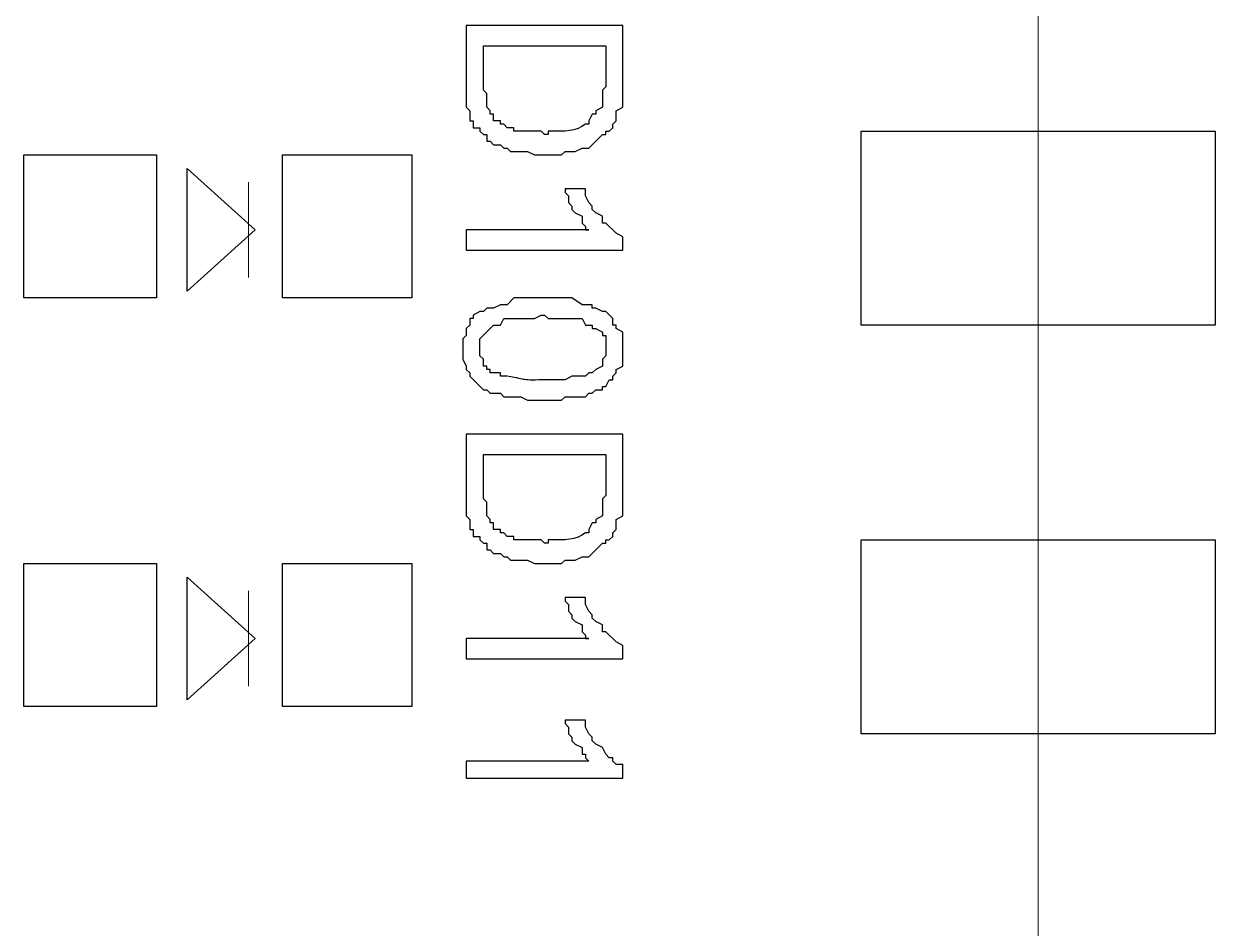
# Model space of a CAD drawing. Header units: millimetres. Extents: x -3 to 153, y 27 to 116.
# Drawn here: x 45.17 to 52.57, y 66.4 to 72.02 of the extents above; entities that cross this region are included whole.
import ezdxf

# ---------------------------------------------------------------- set-up
doc = ezdxf.new("R2010")
doc.units = ezdxf.units.MM
doc.header["$MEASUREMENT"] = 0
doc.layers.add('layer 1', color=7, linetype='Continuous')

msp = doc.modelspace()

# ---------------------------------------------------------------- linework, layer by layer
at = {"layer": 'layer 1', "color": 0, "lineweight": 20}
msp.add_open_spline([(51.4728, 46.6325), (51.4728, 46.6325), (51.4728, 87.2514), (51.4728, 87.2514)], degree=3, dxfattribs=at)
at = {"layer": 'layer 1', "color": 0}
for points, knots in [([(47.9168, 72.0114), (47.9168, 72.0114), (48.8904, 72.0114), (48.8904, 72.0114), (48.8904, 72.0114), (48.8904, 72.0114), (48.8904, 71.6727), (48.8904, 71.6727), (48.8904, 71.6727), (48.8904, 71.6233), (48.8904, 71.5739), (48.8904, 71.5245), (48.8904, 71.5245), (48.8904, 71.5245), (48.8904, 71.5034), (48.8904, 71.5034), (48.8904, 71.5034), (48.8904, 71.5034), (48.8481, 71.4822), (48.8481, 71.4822), (48.8481, 71.4822), (48.8481, 71.4822), (48.8481, 71.4187), (48.8481, 71.4187), (48.8481, 71.4187), (48.8481, 71.4187), (48.8269, 71.3975), (48.8269, 71.3975), (48.8269, 71.3975), (48.8269, 71.3975), (48.8269, 71.3764), (48.8269, 71.3764), (48.8269, 71.3764), (48.8269, 71.3764), (48.8058, 71.3552), (48.8058, 71.3552), (48.8058, 71.3552), (48.8058, 71.3552), (48.7846, 71.3552), (48.7846, 71.3552), (48.7846, 71.3552), (48.7846, 71.3552), (48.7846, 71.334), (48.7846, 71.334), (48.7846, 71.334), (48.7846, 71.334), (48.7634, 71.334), (48.7634, 71.334), (48.7634, 71.334), (48.7634, 71.334), (48.6788, 71.2494), (48.6788, 71.2494), (48.6788, 71.2494), (48.6788, 71.2494), (48.6364, 71.2494), (48.6364, 71.2494), (48.6364, 71.2494), (48.6364, 71.2494), (48.5941, 71.2282), (48.5941, 71.2282), (48.5941, 71.2282), (48.5941, 71.2282), (48.5306, 71.2282), (48.5306, 71.2282), (48.5306, 71.2282), (48.5306, 71.2282), (48.5094, 71.207), (48.5094, 71.207), (48.5094, 71.207), (48.5094, 71.207), (48.3401, 71.207), (48.3401, 71.207), (48.3401, 71.207), (48.3401, 71.207), (48.2978, 71.2282), (48.2978, 71.2282), (48.2978, 71.2282), (48.2978, 71.2282), (48.1919, 71.2282), (48.1919, 71.2282), (48.1919, 71.2282), (48.1919, 71.2282), (48.1708, 71.2494), (48.1708, 71.2494), (48.1708, 71.2494), (48.1708, 71.2494), (48.1496, 71.2494), (48.1496, 71.2494), (48.1496, 71.2494), (48.1496, 71.2494), (48.1284, 71.2705), (48.1284, 71.2705), (48.1284, 71.2705), (48.1284, 71.2705), (48.0861, 71.2705), (48.0861, 71.2705), (48.0861, 71.2705), (48.0861, 71.2705), (48.0649, 71.2917), (48.0649, 71.2917), (48.0649, 71.2917), (48.0649, 71.2917), (48.0438, 71.2917), (48.0438, 71.2917), (48.0438, 71.2917), (48.0438, 71.2917), (48.0438, 71.334), (48.0438, 71.334), (48.0438, 71.334), (48.0438, 71.334), (48.0226, 71.334), (48.0226, 71.334), (48.0226, 71.334), (48.0226, 71.334), (48.0014, 71.3552), (48.0014, 71.3552), (48.0014, 71.3552), (48.0014, 71.3552), (48.0014, 71.3764), (48.0014, 71.3764), (48.0014, 71.3764), (48.0014, 71.3764), (47.9591, 71.3764), (47.9591, 71.3764), (47.9591, 71.3764), (47.9591, 71.3764), (47.9591, 71.4187), (47.9591, 71.4187), (47.9591, 71.4187), (47.9591, 71.4187), (47.9379, 71.4187), (47.9379, 71.4187), (47.9379, 71.4187), (47.9379, 71.4187), (47.9379, 71.4822), (47.9379, 71.4822), (47.9379, 71.4822), (47.9379, 71.4822), (47.9168, 71.5034), (47.9168, 71.5034), (47.9168, 71.5034), (47.9168, 71.5034), (47.9168, 71.6515), (47.9168, 71.6515), (47.9168, 71.6515), (47.9168, 71.6515), (47.9168, 72.0114), (47.9168, 72.0114)], [0, 0, 0, 0, 0.026316, 0.026316, 0.026316, 0.026316, 0.052632, 0.052632, 0.052632, 0.052632, 0.078947, 0.078947, 0.078947, 0.078947, 0.105263, 0.105263, 0.105263, 0.105263, 0.131579, 0.131579, 0.131579, 0.131579, 0.157895, 0.157895, 0.157895, 0.157895, 0.184211, 0.184211, 0.184211, 0.184211, 0.210526, 0.210526, 0.210526, 0.210526, 0.236842, 0.236842, 0.236842, 0.236842, 0.263158, 0.263158, 0.263158, 0.263158, 0.289474, 0.289474, 0.289474, 0.289474, 0.315789, 0.315789, 0.315789, 0.315789, 0.342105, 0.342105, 0.342105, 0.342105, 0.368421, 0.368421, 0.368421, 0.368421, 0.394737, 0.394737, 0.394737, 0.394737, 0.421053, 0.421053, 0.421053, 0.421053, 0.447368, 0.447368, 0.447368, 0.447368, 0.473684, 0.473684, 0.473684, 0.473684, 0.5, 0.5, 0.5, 0.5, 0.526316, 0.526316, 0.526316, 0.526316, 0.552632, 0.552632, 0.552632, 0.552632, 0.578947, 0.578947, 0.578947, 0.578947, 0.605263, 0.605263, 0.605263, 0.605263, 0.631579, 0.631579, 0.631579, 0.631579, 0.657895, 0.657895, 0.657895, 0.657895, 0.684211, 0.684211, 0.684211, 0.684211, 0.710526, 0.710526, 0.710526, 0.710526, 0.736842, 0.736842, 0.736842, 0.736842, 0.763158, 0.763158, 0.763158, 0.763158, 0.789474, 0.789474, 0.789474, 0.789474, 0.815789, 0.815789, 0.815789, 0.815789, 0.842105, 0.842105, 0.842105, 0.842105, 0.868421, 0.868421, 0.868421, 0.868421, 0.894737, 0.894737, 0.894737, 0.894737, 0.921053, 0.921053, 0.921053, 0.921053, 0.947368, 0.947368, 0.947368, 0.947368, 1, 1, 1, 1]), ([(48.0226, 71.8844), (48.0226, 71.8844), (48.0226, 71.6092), (48.0226, 71.6092), (48.0226, 71.6092), (48.0226, 71.6092), (48.0438, 71.588), (48.0438, 71.588), (48.0438, 71.588), (48.0438, 71.588), (48.0438, 71.5034), (48.0438, 71.5034), (48.0438, 71.5034), (48.0438, 71.5034), (48.0649, 71.4822), (48.0649, 71.4822), (48.0649, 71.4822), (48.0649, 71.4822), (48.0649, 71.461), (48.0649, 71.461), (48.0649, 71.461), (48.0649, 71.461), (48.0861, 71.461), (48.0861, 71.461), (48.0861, 71.461), (48.0861, 71.461), (48.0861, 71.4187), (48.0861, 71.4187), (48.0861, 71.4187), (48.0861, 71.4187), (48.1284, 71.4187), (48.1284, 71.4187), (48.1284, 71.4187), (48.1284, 71.4187), (48.1284, 71.3975), (48.1284, 71.3975), (48.1284, 71.3975), (48.1284, 71.3975), (48.1496, 71.3975), (48.1496, 71.3975), (48.1496, 71.3975), (48.1496, 71.3975), (48.1708, 71.3764), (48.1708, 71.3764), (48.1708, 71.3764), (48.1708, 71.3764), (48.2131, 71.3764), (48.2131, 71.3764), (48.2131, 71.3764), (48.2131, 71.3764), (48.2131, 71.3552), (48.2131, 71.3552), (48.2131, 71.3552), (48.2131, 71.3552), (48.3824, 71.3552), (48.3824, 71.3552), (48.3824, 71.3552), (48.3824, 71.3552), (48.4036, 71.334), (48.4036, 71.334), (48.4036, 71.334), (48.4036, 71.334), (48.4248, 71.334), (48.4248, 71.334), (48.4248, 71.334), (48.4248, 71.334), (48.4248, 71.3552), (48.4248, 71.3552), (48.4248, 71.3552), (48.4248, 71.3552), (48.4459, 71.3552), (48.4459, 71.3552), (48.4459, 71.3552), (48.5221, 71.3524), (48.6012, 71.3534), (48.6576, 71.3975), (48.6576, 71.3975), (48.6576, 71.3975), (48.6788, 71.3975), (48.6788, 71.3975), (48.6788, 71.3975), (48.6788, 71.3975), (48.6788, 71.4187), (48.6788, 71.4187), (48.6788, 71.4187), (48.6788, 71.4187), (48.6999, 71.461), (48.6999, 71.461), (48.6999, 71.461), (48.6999, 71.461), (48.7211, 71.461), (48.7211, 71.461), (48.7211, 71.461), (48.7211, 71.461), (48.7211, 71.4822), (48.7211, 71.4822), (48.7211, 71.4822), (48.7211, 71.4822), (48.7634, 71.5034), (48.7634, 71.5034), (48.7634, 71.5034), (48.7634, 71.5034), (48.7634, 71.6092), (48.7634, 71.6092), (48.7634, 71.6092), (48.7634, 71.6092), (48.7846, 71.6304), (48.7846, 71.6304), (48.7846, 71.6304), (48.7846, 71.6304), (48.7846, 71.8844), (48.7846, 71.8844), (48.7846, 71.8844), (48.7846, 71.8844), (48.0226, 71.8844), (48.0226, 71.8844)], [0, 0, 0, 0, 0.033333, 0.033333, 0.033333, 0.033333, 0.066667, 0.066667, 0.066667, 0.066667, 0.1, 0.1, 0.1, 0.1, 0.133333, 0.133333, 0.133333, 0.133333, 0.166667, 0.166667, 0.166667, 0.166667, 0.2, 0.2, 0.2, 0.2, 0.233333, 0.233333, 0.233333, 0.233333, 0.266667, 0.266667, 0.266667, 0.266667, 0.3, 0.3, 0.3, 0.3, 0.333333, 0.333333, 0.333333, 0.333333, 0.366667, 0.366667, 0.366667, 0.366667, 0.4, 0.4, 0.4, 0.4, 0.433333, 0.433333, 0.433333, 0.433333, 0.466667, 0.466667, 0.466667, 0.466667, 0.5, 0.5, 0.5, 0.5, 0.533333, 0.533333, 0.533333, 0.533333, 0.566667, 0.566667, 0.566667, 0.566667, 0.6, 0.6, 0.6, 0.6, 0.633333, 0.633333, 0.633333, 0.633333, 0.666667, 0.666667, 0.666667, 0.666667, 0.7, 0.7, 0.7, 0.7, 0.733333, 0.733333, 0.733333, 0.733333, 0.766667, 0.766667, 0.766667, 0.766667, 0.8, 0.8, 0.8, 0.8, 0.833333, 0.833333, 0.833333, 0.833333, 0.866667, 0.866667, 0.866667, 0.866667, 0.9, 0.9, 0.9, 0.9, 0.933333, 0.933333, 0.933333, 0.933333, 1, 1, 1, 1]), ([(50.3721, 71.3552), (50.3721, 71.3552), (50.3721, 70.1487), (50.3721, 70.1487), (50.3721, 70.1487), (50.3721, 70.1487), (52.5734, 70.1487), (52.5734, 70.1487), (52.5734, 70.1487), (52.5734, 70.1487), (52.5734, 71.3552), (52.5734, 71.3552), (52.5734, 71.3552), (52.5734, 71.3552), (50.3721, 71.3552), (50.3721, 71.3552)], [0, 0, 0, 0, 0.2, 0.2, 0.2, 0.2, 0.4, 0.4, 0.4, 0.4, 0.6, 0.6, 0.6, 0.6, 1, 1, 1, 1]), ([(45.1651, 71.207), (45.1651, 71.207), (45.1651, 70.318), (45.1651, 70.318), (45.1651, 70.318), (45.1651, 70.318), (45.9906, 70.318), (45.9906, 70.318), (45.9906, 70.318), (45.9906, 70.318), (45.9906, 71.207), (45.9906, 71.207), (45.9906, 71.207), (45.9906, 71.207), (45.1651, 71.207), (45.1651, 71.207)], [0, 0, 0, 0, 0.2, 0.2, 0.2, 0.2, 0.4, 0.4, 0.4, 0.4, 0.6, 0.6, 0.6, 0.6, 1, 1, 1, 1]), ([(46.7738, 71.207), (46.7738, 71.207), (46.7738, 70.318), (46.7738, 70.318), (46.7738, 70.318), (46.7738, 70.318), (47.5781, 70.318), (47.5781, 70.318), (47.5781, 70.318), (47.5781, 70.318), (47.5781, 71.207), (47.5781, 71.207), (47.5781, 71.207), (47.5781, 71.207), (46.7738, 71.207), (46.7738, 71.207)], [0, 0, 0, 0, 0.2, 0.2, 0.2, 0.2, 0.4, 0.4, 0.4, 0.4, 0.6, 0.6, 0.6, 0.6, 1, 1, 1, 1]), ([(46.1811, 70.3604), (46.1811, 70.3604), (46.6044, 70.7414), (46.6044, 70.7414), (46.6044, 70.7414), (46.6044, 70.7414), (46.1811, 71.1224), (46.1811, 71.1224), (46.1811, 71.1224), (46.1811, 71.1224), (46.1811, 70.3604), (46.1811, 70.3604)], [0, 0, 0, 0, 0.25, 0.25, 0.25, 0.25, 0.5, 0.5, 0.5, 0.5, 1, 1, 1, 1]), ([(47.9168, 70.6144), (47.9168, 70.6144), (47.9168, 70.7414), (47.9168, 70.7414), (47.9168, 70.7414), (47.9168, 70.7414), (48.6788, 70.7414), (48.6788, 70.7414), (48.6788, 70.7414), (48.6788, 70.7414), (48.6576, 70.7414), (48.6576, 70.7414), (48.6576, 70.7414), (48.6576, 70.7414), (48.6576, 70.7625), (48.6576, 70.7625), (48.6576, 70.7625), (48.6576, 70.7625), (48.6364, 70.7837), (48.6364, 70.7837), (48.6364, 70.7837), (48.6364, 70.7837), (48.6364, 70.826), (48.6364, 70.826), (48.6364, 70.826), (48.6364, 70.826), (48.5941, 70.8472), (48.5941, 70.8472), (48.5941, 70.8472), (48.5941, 70.8472), (48.5729, 70.8684), (48.5729, 70.8684), (48.5729, 70.8684), (48.5729, 70.8684), (48.5729, 70.8895), (48.5729, 70.8895), (48.5729, 70.8895), (48.5729, 70.8895), (48.5518, 70.9107), (48.5518, 70.9107), (48.5518, 70.9107), (48.5518, 70.9107), (48.5518, 70.953), (48.5518, 70.953), (48.5518, 70.953), (48.5518, 70.953), (48.5306, 70.9742), (48.5306, 70.9742), (48.5306, 70.9742), (48.5306, 70.9742), (48.5306, 70.9954), (48.5306, 70.9954), (48.5306, 70.9954), (48.5306, 70.9954), (48.6576, 70.9954), (48.6576, 70.9954), (48.6576, 70.9954), (48.6576, 70.9954), (48.6576, 70.953), (48.6576, 70.953), (48.6576, 70.953), (48.6576, 70.953), (48.6788, 70.9107), (48.6788, 70.9107), (48.6788, 70.9107), (48.6788, 70.9107), (48.6999, 70.8895), (48.6999, 70.8895), (48.6999, 70.8895), (48.6999, 70.8895), (48.6999, 70.8684), (48.6999, 70.8684), (48.6999, 70.8684), (48.6999, 70.8684), (48.7211, 70.8472), (48.7211, 70.8472), (48.7211, 70.8472), (48.7211, 70.8472), (48.7634, 70.826), (48.7634, 70.826), (48.7634, 70.826), (48.7634, 70.826), (48.7634, 70.7837), (48.7634, 70.7837), (48.7634, 70.7837), (48.7634, 70.7837), (48.7846, 70.7837), (48.7846, 70.7837), (48.7846, 70.7837), (48.7846, 70.7837), (48.8481, 70.7202), (48.8481, 70.7202), (48.8481, 70.7202), (48.8481, 70.7202), (48.8904, 70.699), (48.8904, 70.699), (48.8904, 70.699), (48.8904, 70.699), (48.8904, 70.6144), (48.8904, 70.6144), (48.8904, 70.6144), (48.8904, 70.6144), (47.9168, 70.6144), (47.9168, 70.6144)], [0, 0, 0, 0, 0.037037, 0.037037, 0.037037, 0.037037, 0.074074, 0.074074, 0.074074, 0.074074, 0.111111, 0.111111, 0.111111, 0.111111, 0.148148, 0.148148, 0.148148, 0.148148, 0.185185, 0.185185, 0.185185, 0.185185, 0.222222, 0.222222, 0.222222, 0.222222, 0.259259, 0.259259, 0.259259, 0.259259, 0.296296, 0.296296, 0.296296, 0.296296, 0.333333, 0.333333, 0.333333, 0.333333, 0.37037, 0.37037, 0.37037, 0.37037, 0.407407, 0.407407, 0.407407, 0.407407, 0.444444, 0.444444, 0.444444, 0.444444, 0.481481, 0.481481, 0.481481, 0.481481, 0.518519, 0.518519, 0.518519, 0.518519, 0.555556, 0.555556, 0.555556, 0.555556, 0.592593, 0.592593, 0.592593, 0.592593, 0.62963, 0.62963, 0.62963, 0.62963, 0.666667, 0.666667, 0.666667, 0.666667, 0.703704, 0.703704, 0.703704, 0.703704, 0.740741, 0.740741, 0.740741, 0.740741, 0.777778, 0.777778, 0.777778, 0.777778, 0.814815, 0.814815, 0.814815, 0.814815, 0.851852, 0.851852, 0.851852, 0.851852, 0.888889, 0.888889, 0.888889, 0.888889, 0.925926, 0.925926, 0.925926, 0.925926, 1, 1, 1, 1]), ([(48.4036, 70.318), (48.4036, 70.318), (48.5729, 70.318), (48.5729, 70.318), (48.5729, 70.318), (48.5729, 70.318), (48.6364, 70.2757), (48.6364, 70.2757), (48.6364, 70.2757), (48.6364, 70.2757), (48.6999, 70.2757), (48.6999, 70.2757), (48.6999, 70.2757), (48.6999, 70.2757), (48.6999, 70.2545), (48.6999, 70.2545), (48.6999, 70.2545), (48.6999, 70.2545), (48.7211, 70.2545), (48.7211, 70.2545), (48.7211, 70.2545), (48.7211, 70.2545), (48.7634, 70.2334), (48.7634, 70.2334), (48.7634, 70.2334), (48.7634, 70.2334), (48.7846, 70.2334), (48.7846, 70.2334), (48.7846, 70.2334), (48.7846, 70.2334), (48.8269, 70.191), (48.8269, 70.191), (48.8269, 70.191), (48.8269, 70.191), (48.8269, 70.1487), (48.8269, 70.1487), (48.8269, 70.1487), (48.8269, 70.1487), (48.8481, 70.1487), (48.8481, 70.1487), (48.8481, 70.1487), (48.8481, 70.1487), (48.8481, 70.1275), (48.8481, 70.1275), (48.8481, 70.1275), (48.8481, 70.1275), (48.8904, 70.1064), (48.8904, 70.1064), (48.8904, 70.1064), (48.8904, 70.1064), (48.8904, 70.0852), (48.8904, 70.0852), (48.8904, 70.0852), (48.8904, 70.0358), (48.8904, 69.9864), (48.8904, 69.937), (48.8904, 69.937), (48.8904, 69.937), (48.8904, 69.8947), (48.8904, 69.8947), (48.8904, 69.8947), (48.8904, 69.8947), (48.8481, 69.8735), (48.8481, 69.8735), (48.8481, 69.8735), (48.8481, 69.8735), (48.8481, 69.8524), (48.8481, 69.8524), (48.8481, 69.8524), (48.8481, 69.8524), (48.8269, 69.8312), (48.8269, 69.8312), (48.8269, 69.8312), (48.8269, 69.8312), (48.8269, 69.81), (48.8269, 69.81), (48.8269, 69.81), (48.8269, 69.81), (48.8058, 69.81), (48.8058, 69.81), (48.8058, 69.81), (48.8058, 69.81), (48.7846, 69.7677), (48.7846, 69.7677), (48.7846, 69.7677), (48.7846, 69.7677), (48.7634, 69.7677), (48.7634, 69.7677), (48.7634, 69.7677), (48.7634, 69.7677), (48.7634, 69.7465), (48.7634, 69.7465), (48.7634, 69.7465), (48.7634, 69.7465), (48.7211, 69.7465), (48.7211, 69.7465), (48.7211, 69.7465), (48.7211, 69.7465), (48.6999, 69.7254), (48.6999, 69.7254), (48.6999, 69.7254), (48.6999, 69.7254), (48.6788, 69.7254), (48.6788, 69.7254), (48.6788, 69.7254), (48.6788, 69.7254), (48.6576, 69.7042), (48.6576, 69.7042), (48.6576, 69.7042), (48.6576, 69.7042), (48.5306, 69.7042), (48.5306, 69.7042), (48.5306, 69.7042), (48.5306, 69.7042), (48.5094, 69.683), (48.5094, 69.683), (48.5094, 69.683), (48.5094, 69.683), (48.2978, 69.683), (48.2978, 69.683), (48.2978, 69.683), (48.2978, 69.683), (48.2554, 69.7042), (48.2554, 69.7042), (48.2554, 69.7042), (48.2554, 69.7042), (48.1496, 69.7042), (48.1496, 69.7042), (48.1496, 69.7042), (48.1496, 69.7042), (48.1284, 69.7254), (48.1284, 69.7254), (48.1284, 69.7254), (48.1284, 69.7254), (48.0649, 69.7254), (48.0649, 69.7254), (48.0649, 69.7254), (48.0649, 69.7254), (48.0438, 69.7465), (48.0438, 69.7465), (48.0438, 69.7465), (48.0438, 69.7465), (48.0226, 69.7465), (48.0226, 69.7465), (48.0226, 69.7465), (48.0226, 69.7465), (47.9379, 69.8312), (47.9379, 69.8312), (47.9379, 69.8312), (47.9379, 69.8312), (47.9379, 69.8524), (47.9379, 69.8524), (47.9379, 69.8524), (47.9379, 69.8524), (47.9168, 69.8735), (47.9168, 69.8735), (47.9168, 69.8735), (47.9168, 69.8735), (47.9168, 69.8947), (47.9168, 69.8947), (47.9168, 69.8947), (47.9168, 69.8947), (47.8956, 69.937), (47.8956, 69.937), (47.8956, 69.937), (47.8956, 69.937), (47.8956, 70.064), (47.8956, 70.064), (47.8956, 70.064), (47.8956, 70.064), (47.9168, 70.0852), (47.9168, 70.0852), (47.9168, 70.0852), (47.9168, 70.0852), (47.9168, 70.1275), (47.9168, 70.1275), (47.9168, 70.1275), (47.9168, 70.1275), (47.9379, 70.1487), (47.9379, 70.1487), (47.9379, 70.1487), (47.9379, 70.1487), (47.9379, 70.191), (47.9379, 70.191), (47.9379, 70.191), (47.9379, 70.191), (47.9591, 70.191), (47.9591, 70.191), (47.9591, 70.191), (47.9591, 70.191), (47.9591, 70.2122), (47.9591, 70.2122), (47.9591, 70.2122), (47.9591, 70.2122), (48.0014, 70.2334), (48.0014, 70.2334), (48.0014, 70.2334), (48.0014, 70.2334), (48.0226, 70.2334), (48.0226, 70.2334), (48.0226, 70.2334), (48.0226, 70.2334), (48.0438, 70.2545), (48.0438, 70.2545), (48.0438, 70.2545), (48.0438, 70.2545), (48.0861, 70.2545), (48.0861, 70.2545), (48.0861, 70.2545), (48.0861, 70.2545), (48.1284, 70.2757), (48.1284, 70.2757), (48.1284, 70.2757), (48.1284, 70.2757), (48.1708, 70.2757), (48.1708, 70.2757), (48.1708, 70.2757), (48.1708, 70.2757), (48.2131, 70.318), (48.2131, 70.318), (48.2131, 70.318), (48.2131, 70.318), (48.4036, 70.318), (48.4036, 70.318)], [0, 0, 0, 0, 0.017544, 0.017544, 0.017544, 0.017544, 0.035088, 0.035088, 0.035088, 0.035088, 0.052632, 0.052632, 0.052632, 0.052632, 0.070175, 0.070175, 0.070175, 0.070175, 0.087719, 0.087719, 0.087719, 0.087719, 0.105263, 0.105263, 0.105263, 0.105263, 0.122807, 0.122807, 0.122807, 0.122807, 0.140351, 0.140351, 0.140351, 0.140351, 0.157895, 0.157895, 0.157895, 0.157895, 0.175439, 0.175439, 0.175439, 0.175439, 0.192982, 0.192982, 0.192982, 0.192982, 0.210526, 0.210526, 0.210526, 0.210526, 0.22807, 0.22807, 0.22807, 0.22807, 0.245614, 0.245614, 0.245614, 0.245614, 0.263158, 0.263158, 0.263158, 0.263158, 0.280702, 0.280702, 0.280702, 0.280702, 0.298246, 0.298246, 0.298246, 0.298246, 0.315789, 0.315789, 0.315789, 0.315789, 0.333333, 0.333333, 0.333333, 0.333333, 0.350877, 0.350877, 0.350877, 0.350877, 0.368421, 0.368421, 0.368421, 0.368421, 0.385965, 0.385965, 0.385965, 0.385965, 0.403509, 0.403509, 0.403509, 0.403509, 0.421053, 0.421053, 0.421053, 0.421053, 0.438596, 0.438596, 0.438596, 0.438597, 0.45614, 0.45614, 0.45614, 0.45614, 0.473684, 0.473684, 0.473684, 0.473684, 0.491228, 0.491228, 0.491228, 0.491228, 0.508772, 0.508772, 0.508772, 0.508772, 0.526316, 0.526316, 0.526316, 0.526316, 0.54386, 0.54386, 0.54386, 0.54386, 0.561404, 0.561404, 0.561404, 0.561404, 0.578947, 0.578947, 0.578947, 0.578947, 0.596491, 0.596491, 0.596491, 0.596491, 0.614035, 0.614035, 0.614035, 0.614035, 0.631579, 0.631579, 0.631579, 0.631579, 0.649123, 0.649123, 0.649123, 0.649123, 0.666667, 0.666667, 0.666667, 0.666667, 0.684211, 0.684211, 0.684211, 0.684211, 0.701754, 0.701754, 0.701754, 0.701754, 0.719298, 0.719298, 0.719298, 0.719298, 0.736842, 0.736842, 0.736842, 0.736842, 0.754386, 0.754386, 0.754386, 0.754386, 0.77193, 0.77193, 0.77193, 0.77193, 0.789474, 0.789474, 0.789474, 0.789474, 0.807018, 0.807018, 0.807018, 0.807018, 0.824561, 0.824561, 0.824561, 0.824561, 0.842105, 0.842105, 0.842105, 0.842105, 0.859649, 0.859649, 0.859649, 0.859649, 0.877193, 0.877193, 0.877193, 0.877193, 0.894737, 0.894737, 0.894737, 0.894737, 0.912281, 0.912281, 0.912281, 0.912281, 0.929825, 0.929825, 0.929825, 0.929825, 0.947368, 0.947368, 0.947368, 0.947368, 0.964912, 0.964912, 0.964912, 0.964912, 1, 1, 1, 1]), ([(48.4036, 70.2122), (48.4036, 70.2122), (48.3824, 70.2122), (48.3824, 70.2122), (48.3824, 70.2122), (48.3824, 70.2122), (48.3401, 70.191), (48.3401, 70.191), (48.3401, 70.191), (48.3401, 70.191), (48.1496, 70.191), (48.1496, 70.191), (48.1496, 70.191), (48.1496, 70.191), (48.1284, 70.1487), (48.1284, 70.1487), (48.1284, 70.1487), (48.1284, 70.1487), (48.0861, 70.1487), (48.0861, 70.1487), (48.0861, 70.1487), (48.0861, 70.1487), (48.0014, 70.064), (48.0014, 70.064), (48.0014, 70.064), (48.0014, 70.064), (48.0014, 69.9582), (48.0014, 69.9582), (48.0014, 69.9582), (48.0014, 69.9582), (48.0226, 69.937), (48.0226, 69.937), (48.0226, 69.937), (48.0226, 69.937), (48.0226, 69.8947), (48.0226, 69.8947), (48.0226, 69.8947), (48.0226, 69.8947), (48.0438, 69.8947), (48.0438, 69.8947), (48.0438, 69.8947), (48.0438, 69.8947), (48.0438, 69.8735), (48.0438, 69.8735), (48.0438, 69.8735), (48.0438, 69.8735), (48.0649, 69.8735), (48.0649, 69.8735), (48.0649, 69.8735), (48.0649, 69.8735), (48.0649, 69.8524), (48.0649, 69.8524), (48.0649, 69.8524), (48.0649, 69.8524), (48.1284, 69.8524), (48.1284, 69.8524), (48.1284, 69.8524), (48.1284, 69.8524), (48.1284, 69.8312), (48.1284, 69.8312), (48.1284, 69.8312), (48.1284, 69.8312), (48.1708, 69.8312), (48.1708, 69.8312), (48.1708, 69.8312), (48.3084, 69.81), (48.2438, 69.8044), (48.4248, 69.81), (48.4248, 69.81), (48.4248, 69.81), (48.5306, 69.81), (48.5306, 69.81), (48.5306, 69.81), (48.5306, 69.81), (48.5729, 69.8312), (48.5729, 69.8312), (48.5729, 69.8312), (48.5729, 69.8312), (48.6576, 69.8312), (48.6576, 69.8312), (48.6576, 69.8312), (48.6576, 69.8312), (48.6788, 69.8524), (48.6788, 69.8524), (48.6788, 69.8524), (48.6788, 69.8524), (48.6999, 69.8524), (48.6999, 69.8524), (48.6999, 69.8524), (48.6999, 69.8524), (48.7211, 69.8735), (48.7211, 69.8735), (48.7211, 69.8735), (48.7211, 69.8735), (48.7634, 69.8947), (48.7634, 69.8947), (48.7634, 69.8947), (48.7634, 69.8947), (48.7634, 69.937), (48.7634, 69.937), (48.7634, 69.937), (48.7634, 69.937), (48.7846, 69.9582), (48.7846, 69.9582), (48.7846, 69.9582), (48.7846, 69.9582), (48.7846, 70.0852), (48.7846, 70.0852), (48.7846, 70.0852), (48.7846, 70.0852), (48.7634, 70.0852), (48.7634, 70.0852), (48.7634, 70.0852), (48.7634, 70.0852), (48.7634, 70.1064), (48.7634, 70.1064), (48.7634, 70.1064), (48.7634, 70.1064), (48.7211, 70.1275), (48.7211, 70.1275), (48.7211, 70.1275), (48.7211, 70.1275), (48.6999, 70.1275), (48.6999, 70.1275), (48.6999, 70.1275), (48.6999, 70.1275), (48.6999, 70.1487), (48.6999, 70.1487), (48.6999, 70.1487), (48.6999, 70.1487), (48.6576, 70.1487), (48.6576, 70.1487), (48.6576, 70.1487), (48.6576, 70.1487), (48.6364, 70.191), (48.6364, 70.191), (48.6364, 70.191), (48.6364, 70.191), (48.5941, 70.191), (48.5941, 70.191), (48.5941, 70.191), (48.5377, 70.191), (48.4812, 70.191), (48.4248, 70.191), (48.4248, 70.191), (48.4248, 70.191), (48.4036, 70.2122), (48.4036, 70.2122)], [0, 0, 0, 0, 0.026316, 0.026316, 0.026316, 0.026316, 0.052632, 0.052632, 0.052632, 0.052632, 0.078947, 0.078947, 0.078947, 0.078947, 0.105263, 0.105263, 0.105263, 0.105263, 0.131579, 0.131579, 0.131579, 0.131579, 0.157895, 0.157895, 0.157895, 0.157895, 0.184211, 0.184211, 0.184211, 0.184211, 0.210526, 0.210526, 0.210526, 0.210526, 0.236842, 0.236842, 0.236842, 0.236842, 0.263158, 0.263158, 0.263158, 0.263158, 0.289474, 0.289474, 0.289474, 0.289474, 0.315789, 0.315789, 0.315789, 0.315789, 0.342105, 0.342105, 0.342105, 0.342105, 0.368421, 0.368421, 0.368421, 0.368421, 0.394737, 0.394737, 0.394737, 0.394737, 0.421053, 0.421053, 0.421053, 0.421053, 0.447368, 0.447368, 0.447368, 0.447368, 0.473684, 0.473684, 0.473684, 0.473684, 0.5, 0.5, 0.5, 0.5, 0.526316, 0.526316, 0.526316, 0.526316, 0.552632, 0.552632, 0.552632, 0.552632, 0.578947, 0.578947, 0.578947, 0.578947, 0.605263, 0.605263, 0.605263, 0.605263, 0.631579, 0.631579, 0.631579, 0.631579, 0.657895, 0.657895, 0.657895, 0.657895, 0.684211, 0.684211, 0.684211, 0.684211, 0.710526, 0.710526, 0.710526, 0.710526, 0.736842, 0.736842, 0.736842, 0.736842, 0.763158, 0.763158, 0.763158, 0.763158, 0.789474, 0.789474, 0.789474, 0.789474, 0.815789, 0.815789, 0.815789, 0.815789, 0.842105, 0.842105, 0.842105, 0.842105, 0.868421, 0.868421, 0.868421, 0.868421, 0.894737, 0.894737, 0.894737, 0.894737, 0.921053, 0.921053, 0.921053, 0.921053, 0.947368, 0.947368, 0.947368, 0.947368, 1, 1, 1, 1]), ([(47.9168, 69.4714), (47.9168, 69.4714), (48.8904, 69.4714), (48.8904, 69.4714), (48.8904, 69.4714), (48.8904, 69.4714), (48.8904, 69.1327), (48.8904, 69.1327), (48.8904, 69.1327), (48.8904, 69.0833), (48.8904, 69.0339), (48.8904, 68.9845), (48.8904, 68.9845), (48.8904, 68.9845), (48.8904, 68.9634), (48.8904, 68.9634), (48.8904, 68.9634), (48.8904, 68.9634), (48.8481, 68.9422), (48.8481, 68.9422), (48.8481, 68.9422), (48.8481, 68.9422), (48.8481, 68.8787), (48.8481, 68.8787), (48.8481, 68.8787), (48.8481, 68.8787), (48.8269, 68.8575), (48.8269, 68.8575), (48.8269, 68.8575), (48.8269, 68.8575), (48.8269, 68.8364), (48.8269, 68.8364), (48.8269, 68.8364), (48.8269, 68.8364), (48.8058, 68.8152), (48.8058, 68.8152), (48.8058, 68.8152), (48.8058, 68.8152), (48.7846, 68.8152), (48.7846, 68.8152), (48.7846, 68.8152), (48.7846, 68.8152), (48.7846, 68.794), (48.7846, 68.794), (48.7846, 68.794), (48.7846, 68.794), (48.7634, 68.794), (48.7634, 68.794), (48.7634, 68.794), (48.7634, 68.794), (48.6788, 68.7094), (48.6788, 68.7094), (48.6788, 68.7094), (48.6788, 68.7094), (48.6364, 68.7094), (48.6364, 68.7094), (48.6364, 68.7094), (48.6364, 68.7094), (48.5941, 68.6882), (48.5941, 68.6882), (48.5941, 68.6882), (48.5941, 68.6882), (48.5306, 68.6882), (48.5306, 68.6882), (48.5306, 68.6882), (48.5306, 68.6882), (48.5094, 68.667), (48.5094, 68.667), (48.5094, 68.667), (48.5094, 68.667), (48.3401, 68.667), (48.3401, 68.667), (48.3401, 68.667), (48.3401, 68.667), (48.2978, 68.6882), (48.2978, 68.6882), (48.2978, 68.6882), (48.2978, 68.6882), (48.1919, 68.6882), (48.1919, 68.6882), (48.1919, 68.6882), (48.1919, 68.6882), (48.1708, 68.7094), (48.1708, 68.7094), (48.1708, 68.7094), (48.1708, 68.7094), (48.1496, 68.7094), (48.1496, 68.7094), (48.1496, 68.7094), (48.1496, 68.7094), (48.1284, 68.7305), (48.1284, 68.7305), (48.1284, 68.7305), (48.1284, 68.7305), (48.0861, 68.7305), (48.0861, 68.7305), (48.0861, 68.7305), (48.0861, 68.7305), (48.0649, 68.7517), (48.0649, 68.7517), (48.0649, 68.7517), (48.0649, 68.7517), (48.0438, 68.7517), (48.0438, 68.7517), (48.0438, 68.7517), (48.0438, 68.7517), (48.0438, 68.794), (48.0438, 68.794), (48.0438, 68.794), (48.0438, 68.794), (48.0226, 68.794), (48.0226, 68.794), (48.0226, 68.794), (48.0226, 68.794), (48.0014, 68.8152), (48.0014, 68.8152), (48.0014, 68.8152), (48.0014, 68.8152), (48.0014, 68.8364), (48.0014, 68.8364), (48.0014, 68.8364), (48.0014, 68.8364), (47.9591, 68.8364), (47.9591, 68.8364), (47.9591, 68.8364), (47.9591, 68.8364), (47.9591, 68.8787), (47.9591, 68.8787), (47.9591, 68.8787), (47.9591, 68.8787), (47.9379, 68.8787), (47.9379, 68.8787), (47.9379, 68.8787), (47.9379, 68.8787), (47.9379, 68.9422), (47.9379, 68.9422), (47.9379, 68.9422), (47.9379, 68.9422), (47.9168, 68.9634), (47.9168, 68.9634), (47.9168, 68.9634), (47.9168, 68.9634), (47.9168, 69.1115), (47.9168, 69.1115), (47.9168, 69.1115), (47.9168, 69.1115), (47.9168, 69.4714), (47.9168, 69.4714)], [0, 0, 0, 0, 0.026316, 0.026316, 0.026316, 0.026316, 0.052632, 0.052632, 0.052632, 0.052632, 0.078947, 0.078947, 0.078947, 0.078947, 0.105263, 0.105263, 0.105263, 0.105263, 0.131579, 0.131579, 0.131579, 0.131579, 0.157895, 0.157895, 0.157895, 0.157895, 0.184211, 0.184211, 0.184211, 0.184211, 0.210526, 0.210526, 0.210526, 0.210526, 0.236842, 0.236842, 0.236842, 0.236842, 0.263158, 0.263158, 0.263158, 0.263158, 0.289474, 0.289474, 0.289474, 0.289474, 0.315789, 0.315789, 0.315789, 0.315789, 0.342105, 0.342105, 0.342105, 0.342105, 0.368421, 0.368421, 0.368421, 0.368421, 0.394737, 0.394737, 0.394737, 0.394737, 0.421053, 0.421053, 0.421053, 0.421053, 0.447368, 0.447368, 0.447368, 0.447368, 0.473684, 0.473684, 0.473684, 0.473684, 0.5, 0.5, 0.5, 0.5, 0.526316, 0.526316, 0.526316, 0.526316, 0.552632, 0.552632, 0.552632, 0.552632, 0.578947, 0.578947, 0.578947, 0.578947, 0.605263, 0.605263, 0.605263, 0.605263, 0.631579, 0.631579, 0.631579, 0.631579, 0.657895, 0.657895, 0.657895, 0.657895, 0.684211, 0.684211, 0.684211, 0.684211, 0.710526, 0.710526, 0.710526, 0.710526, 0.736842, 0.736842, 0.736842, 0.736842, 0.763158, 0.763158, 0.763158, 0.763158, 0.789474, 0.789474, 0.789474, 0.789474, 0.815789, 0.815789, 0.815789, 0.815789, 0.842105, 0.842105, 0.842105, 0.842105, 0.868421, 0.868421, 0.868421, 0.868421, 0.894737, 0.894737, 0.894737, 0.894737, 0.921053, 0.921053, 0.921053, 0.921053, 0.947368, 0.947368, 0.947368, 0.947368, 1, 1, 1, 1]), ([(48.0226, 69.3444), (48.0226, 69.3444), (48.0226, 69.0692), (48.0226, 69.0692), (48.0226, 69.0692), (48.0226, 69.0692), (48.0438, 69.048), (48.0438, 69.048), (48.0438, 69.048), (48.0438, 69.048), (48.0438, 68.9634), (48.0438, 68.9634), (48.0438, 68.9634), (48.0438, 68.9634), (48.0649, 68.9422), (48.0649, 68.9422), (48.0649, 68.9422), (48.0649, 68.9422), (48.0649, 68.921), (48.0649, 68.921), (48.0649, 68.921), (48.0649, 68.921), (48.0861, 68.921), (48.0861, 68.921), (48.0861, 68.921), (48.0861, 68.921), (48.0861, 68.8787), (48.0861, 68.8787), (48.0861, 68.8787), (48.0861, 68.8787), (48.1284, 68.8787), (48.1284, 68.8787), (48.1284, 68.8787), (48.1284, 68.8787), (48.1284, 68.8575), (48.1284, 68.8575), (48.1284, 68.8575), (48.1284, 68.8575), (48.1496, 68.8575), (48.1496, 68.8575), (48.1496, 68.8575), (48.1496, 68.8575), (48.1708, 68.8364), (48.1708, 68.8364), (48.1708, 68.8364), (48.1708, 68.8364), (48.2131, 68.8364), (48.2131, 68.8364), (48.2131, 68.8364), (48.2131, 68.8364), (48.2131, 68.8152), (48.2131, 68.8152), (48.2131, 68.8152), (48.2131, 68.8152), (48.3824, 68.8152), (48.3824, 68.8152), (48.3824, 68.8152), (48.3824, 68.8152), (48.4036, 68.794), (48.4036, 68.794), (48.4036, 68.794), (48.4036, 68.794), (48.4248, 68.794), (48.4248, 68.794), (48.4248, 68.794), (48.4248, 68.794), (48.4248, 68.8152), (48.4248, 68.8152), (48.4248, 68.8152), (48.4248, 68.8152), (48.4459, 68.8152), (48.4459, 68.8152), (48.4459, 68.8152), (48.5221, 68.8124), (48.6012, 68.8134), (48.6576, 68.8575), (48.6576, 68.8575), (48.6576, 68.8575), (48.6788, 68.8575), (48.6788, 68.8575), (48.6788, 68.8575), (48.6788, 68.8575), (48.6788, 68.8787), (48.6788, 68.8787), (48.6788, 68.8787), (48.6788, 68.8787), (48.6999, 68.921), (48.6999, 68.921), (48.6999, 68.921), (48.6999, 68.921), (48.7211, 68.921), (48.7211, 68.921), (48.7211, 68.921), (48.7211, 68.921), (48.7211, 68.9422), (48.7211, 68.9422), (48.7211, 68.9422), (48.7211, 68.9422), (48.7634, 68.9634), (48.7634, 68.9634), (48.7634, 68.9634), (48.7634, 68.9634), (48.7634, 69.0692), (48.7634, 69.0692), (48.7634, 69.0692), (48.7634, 69.0692), (48.7846, 69.0904), (48.7846, 69.0904), (48.7846, 69.0904), (48.7846, 69.0904), (48.7846, 69.3444), (48.7846, 69.3444), (48.7846, 69.3444), (48.7846, 69.3444), (48.0226, 69.3444), (48.0226, 69.3444)], [0, 0, 0, 0, 0.033333, 0.033333, 0.033333, 0.033333, 0.066667, 0.066667, 0.066667, 0.066667, 0.1, 0.1, 0.1, 0.1, 0.133333, 0.133333, 0.133333, 0.133333, 0.166667, 0.166667, 0.166667, 0.166667, 0.2, 0.2, 0.2, 0.2, 0.233333, 0.233333, 0.233333, 0.233333, 0.266667, 0.266667, 0.266667, 0.266667, 0.3, 0.3, 0.3, 0.3, 0.333333, 0.333333, 0.333333, 0.333333, 0.366667, 0.366667, 0.366667, 0.366667, 0.4, 0.4, 0.4, 0.4, 0.433333, 0.433333, 0.433333, 0.433333, 0.466667, 0.466667, 0.466667, 0.466667, 0.5, 0.5, 0.5, 0.5, 0.533333, 0.533333, 0.533333, 0.533333, 0.566667, 0.566667, 0.566667, 0.566667, 0.6, 0.6, 0.6, 0.6, 0.633333, 0.633333, 0.633333, 0.633333, 0.666667, 0.666667, 0.666667, 0.666667, 0.7, 0.7, 0.7, 0.7, 0.733333, 0.733333, 0.733333, 0.733333, 0.766667, 0.766667, 0.766667, 0.766667, 0.8, 0.8, 0.8, 0.8, 0.833333, 0.833333, 0.833333, 0.833333, 0.866667, 0.866667, 0.866667, 0.866667, 0.9, 0.9, 0.9, 0.9, 0.933333, 0.933333, 0.933333, 0.933333, 1, 1, 1, 1]), ([(50.3721, 68.8152), (50.3721, 68.8152), (50.3721, 67.6087), (50.3721, 67.6087), (50.3721, 67.6087), (50.3721, 67.6087), (52.5734, 67.6087), (52.5734, 67.6087), (52.5734, 67.6087), (52.5734, 67.6087), (52.5734, 68.8152), (52.5734, 68.8152), (52.5734, 68.8152), (52.5734, 68.8152), (50.3721, 68.8152), (50.3721, 68.8152)], [0, 0, 0, 0, 0.2, 0.2, 0.2, 0.2, 0.4, 0.4, 0.4, 0.4, 0.6, 0.6, 0.6, 0.6, 1, 1, 1, 1]), ([(45.1651, 68.667), (45.1651, 68.667), (45.1651, 67.778), (45.1651, 67.778), (45.1651, 67.778), (45.1651, 67.778), (45.9906, 67.778), (45.9906, 67.778), (45.9906, 67.778), (45.9906, 67.778), (45.9906, 68.667), (45.9906, 68.667), (45.9906, 68.667), (45.9906, 68.667), (45.1651, 68.667), (45.1651, 68.667)], [0, 0, 0, 0, 0.2, 0.2, 0.2, 0.2, 0.4, 0.4, 0.4, 0.4, 0.6, 0.6, 0.6, 0.6, 1, 1, 1, 1]), ([(46.7738, 68.667), (46.7738, 68.667), (46.7738, 67.778), (46.7738, 67.778), (46.7738, 67.778), (46.7738, 67.778), (47.5781, 67.778), (47.5781, 67.778), (47.5781, 67.778), (47.5781, 67.778), (47.5781, 68.667), (47.5781, 68.667), (47.5781, 68.667), (47.5781, 68.667), (46.7738, 68.667), (46.7738, 68.667)], [0, 0, 0, 0, 0.2, 0.2, 0.2, 0.2, 0.4, 0.4, 0.4, 0.4, 0.6, 0.6, 0.6, 0.6, 1, 1, 1, 1]), ([(46.1811, 67.8204), (46.1811, 67.8204), (46.6044, 68.2014), (46.6044, 68.2014), (46.6044, 68.2014), (46.6044, 68.2014), (46.1811, 68.5824), (46.1811, 68.5824), (46.1811, 68.5824), (46.1811, 68.5824), (46.1811, 67.8204), (46.1811, 67.8204)], [0, 0, 0, 0, 0.25, 0.25, 0.25, 0.25, 0.5, 0.5, 0.5, 0.5, 1, 1, 1, 1]), ([(47.9168, 68.0744), (47.9168, 68.0744), (47.9168, 68.2014), (47.9168, 68.2014), (47.9168, 68.2014), (47.9168, 68.2014), (48.6788, 68.2014), (48.6788, 68.2014), (48.6788, 68.2014), (48.6788, 68.2014), (48.6576, 68.2014), (48.6576, 68.2014), (48.6576, 68.2014), (48.6576, 68.2014), (48.6576, 68.2225), (48.6576, 68.2225), (48.6576, 68.2225), (48.6576, 68.2225), (48.6364, 68.2437), (48.6364, 68.2437), (48.6364, 68.2437), (48.6364, 68.2437), (48.6364, 68.286), (48.6364, 68.286), (48.6364, 68.286), (48.6364, 68.286), (48.5941, 68.3072), (48.5941, 68.3072), (48.5941, 68.3072), (48.5941, 68.3072), (48.5729, 68.3284), (48.5729, 68.3284), (48.5729, 68.3284), (48.5729, 68.3284), (48.5729, 68.3495), (48.5729, 68.3495), (48.5729, 68.3495), (48.5729, 68.3495), (48.5518, 68.3707), (48.5518, 68.3707), (48.5518, 68.3707), (48.5518, 68.3707), (48.5518, 68.413), (48.5518, 68.413), (48.5518, 68.413), (48.5518, 68.413), (48.5306, 68.4342), (48.5306, 68.4342), (48.5306, 68.4342), (48.5306, 68.4342), (48.5306, 68.4554), (48.5306, 68.4554), (48.5306, 68.4554), (48.5306, 68.4554), (48.6576, 68.4554), (48.6576, 68.4554), (48.6576, 68.4554), (48.6576, 68.4554), (48.6576, 68.413), (48.6576, 68.413), (48.6576, 68.413), (48.6576, 68.413), (48.6788, 68.3707), (48.6788, 68.3707), (48.6788, 68.3707), (48.6788, 68.3707), (48.6999, 68.3495), (48.6999, 68.3495), (48.6999, 68.3495), (48.6999, 68.3495), (48.6999, 68.3284), (48.6999, 68.3284), (48.6999, 68.3284), (48.6999, 68.3284), (48.7211, 68.3072), (48.7211, 68.3072), (48.7211, 68.3072), (48.7211, 68.3072), (48.7634, 68.286), (48.7634, 68.286), (48.7634, 68.286), (48.7634, 68.286), (48.7634, 68.2437), (48.7634, 68.2437), (48.7634, 68.2437), (48.7634, 68.2437), (48.7846, 68.2437), (48.7846, 68.2437), (48.7846, 68.2437), (48.7846, 68.2437), (48.8481, 68.1802), (48.8481, 68.1802), (48.8481, 68.1802), (48.8481, 68.1802), (48.8904, 68.159), (48.8904, 68.159), (48.8904, 68.159), (48.8904, 68.159), (48.8904, 68.0744), (48.8904, 68.0744), (48.8904, 68.0744), (48.8904, 68.0744), (47.9168, 68.0744), (47.9168, 68.0744)], [0, 0, 0, 0, 0.037037, 0.037037, 0.037037, 0.037037, 0.074074, 0.074074, 0.074074, 0.074074, 0.111111, 0.111111, 0.111111, 0.111111, 0.148148, 0.148148, 0.148148, 0.148148, 0.185185, 0.185185, 0.185185, 0.185185, 0.222222, 0.222222, 0.222222, 0.222222, 0.259259, 0.259259, 0.259259, 0.259259, 0.296296, 0.296296, 0.296296, 0.296296, 0.333333, 0.333333, 0.333333, 0.333333, 0.37037, 0.37037, 0.37037, 0.37037, 0.407407, 0.407407, 0.407407, 0.407407, 0.444444, 0.444444, 0.444444, 0.444444, 0.481481, 0.481481, 0.481481, 0.481481, 0.518519, 0.518519, 0.518519, 0.518519, 0.555556, 0.555556, 0.555556, 0.555556, 0.592593, 0.592593, 0.592593, 0.592593, 0.62963, 0.62963, 0.62963, 0.62963, 0.666667, 0.666667, 0.666667, 0.666667, 0.703704, 0.703704, 0.703704, 0.703704, 0.740741, 0.740741, 0.740741, 0.740741, 0.777778, 0.777778, 0.777778, 0.777778, 0.814815, 0.814815, 0.814815, 0.814815, 0.851852, 0.851852, 0.851852, 0.851852, 0.888889, 0.888889, 0.888889, 0.888889, 0.925926, 0.925926, 0.925926, 0.925926, 1, 1, 1, 1]), ([(47.9168, 67.3335), (47.9168, 67.3335), (47.9168, 67.4394), (47.9168, 67.4394), (47.9168, 67.4394), (47.9168, 67.4394), (48.6788, 67.4394), (48.6788, 67.4394), (48.6788, 67.4394), (48.6788, 67.4394), (48.6576, 67.4605), (48.6576, 67.4605), (48.6576, 67.4605), (48.6576, 67.4605), (48.6576, 67.4817), (48.6576, 67.4817), (48.6576, 67.4817), (48.6576, 67.4817), (48.6364, 67.4817), (48.6364, 67.4817), (48.6364, 67.4817), (48.6364, 67.4817), (48.6364, 67.524), (48.6364, 67.524), (48.6364, 67.524), (48.6364, 67.524), (48.5941, 67.5452), (48.5941, 67.5452), (48.5941, 67.5452), (48.5941, 67.5452), (48.5729, 67.5664), (48.5729, 67.5664), (48.5729, 67.5664), (48.5729, 67.5664), (48.5729, 67.5875), (48.5729, 67.5875), (48.5729, 67.5875), (48.5729, 67.5875), (48.5518, 67.6087), (48.5518, 67.6087), (48.5518, 67.6087), (48.5518, 67.6087), (48.5518, 67.651), (48.5518, 67.651), (48.5518, 67.651), (48.5518, 67.651), (48.5306, 67.6722), (48.5306, 67.6722), (48.5306, 67.6722), (48.5306, 67.6722), (48.5306, 67.6934), (48.5306, 67.6934), (48.5306, 67.6934), (48.5306, 67.6934), (48.6576, 67.6934), (48.6576, 67.6934), (48.6576, 67.6934), (48.6576, 67.6934), (48.6576, 67.651), (48.6576, 67.651), (48.6576, 67.651), (48.6576, 67.651), (48.6788, 67.6087), (48.6788, 67.6087), (48.6788, 67.6087), (48.6788, 67.6087), (48.6999, 67.5875), (48.6999, 67.5875), (48.6999, 67.5875), (48.6999, 67.5875), (48.6999, 67.5664), (48.6999, 67.5664), (48.6999, 67.5664), (48.6999, 67.5664), (48.7211, 67.5452), (48.7211, 67.5452), (48.7211, 67.5452), (48.7211, 67.5452), (48.7634, 67.524), (48.7634, 67.524), (48.7634, 67.524), (48.7634, 67.524), (48.7846, 67.4817), (48.7846, 67.4817), (48.7846, 67.4817), (48.7846, 67.4817), (48.8058, 67.4605), (48.8058, 67.4605), (48.8058, 67.4605), (48.8058, 67.4605), (48.8269, 67.4605), (48.8269, 67.4605), (48.8269, 67.4605), (48.8269, 67.4605), (48.8269, 67.4394), (48.8269, 67.4394), (48.8269, 67.4394), (48.8269, 67.4394), (48.8481, 67.4182), (48.8481, 67.4182), (48.8481, 67.4182), (48.8481, 67.4182), (48.8904, 67.4182), (48.8904, 67.4182), (48.8904, 67.4182), (48.8904, 67.4182), (48.8904, 67.3335), (48.8904, 67.3335), (48.8904, 67.3335), (48.8904, 67.3335), (47.9168, 67.3335), (47.9168, 67.3335)], [0, 0, 0, 0, 0.034483, 0.034483, 0.034483, 0.034483, 0.068966, 0.068966, 0.068966, 0.068966, 0.103448, 0.103448, 0.103448, 0.103448, 0.137931, 0.137931, 0.137931, 0.137931, 0.172414, 0.172414, 0.172414, 0.172414, 0.206897, 0.206897, 0.206897, 0.206897, 0.241379, 0.241379, 0.241379, 0.241379, 0.275862, 0.275862, 0.275862, 0.275862, 0.310345, 0.310345, 0.310345, 0.310345, 0.344828, 0.344828, 0.344828, 0.344828, 0.37931, 0.37931, 0.37931, 0.37931, 0.413793, 0.413793, 0.413793, 0.413793, 0.448276, 0.448276, 0.448276, 0.448276, 0.482759, 0.482759, 0.482759, 0.482759, 0.517241, 0.517241, 0.517241, 0.517241, 0.551724, 0.551724, 0.551724, 0.551724, 0.586207, 0.586207, 0.586207, 0.586207, 0.62069, 0.62069, 0.62069, 0.62069, 0.655172, 0.655172, 0.655172, 0.655172, 0.689655, 0.689655, 0.689655, 0.689655, 0.724138, 0.724138, 0.724138, 0.724138, 0.758621, 0.758621, 0.758621, 0.758621, 0.793103, 0.793103, 0.793103, 0.793103, 0.827586, 0.827586, 0.827586, 0.827586, 0.862069, 0.862069, 0.862069, 0.862069, 0.896552, 0.896552, 0.896552, 0.896552, 0.931034, 0.931034, 0.931034, 0.931034, 1, 1, 1, 1])]:
    msp.add_open_spline(points, degree=3, knots=knots, dxfattribs=at)
at = {"layer": 'layer 1', "color": 0, "lineweight": 13}
for points in [[(46.5621, 70.445), (46.5621, 70.445), (46.5621, 71.0377), (46.5621, 71.0377)], [(46.5621, 67.905), (46.5621, 67.905), (46.5621, 68.4977), (46.5621, 68.4977)]]:
    msp.add_open_spline(points, degree=3, dxfattribs=at)

doc.saveas('drawing.dxf')
